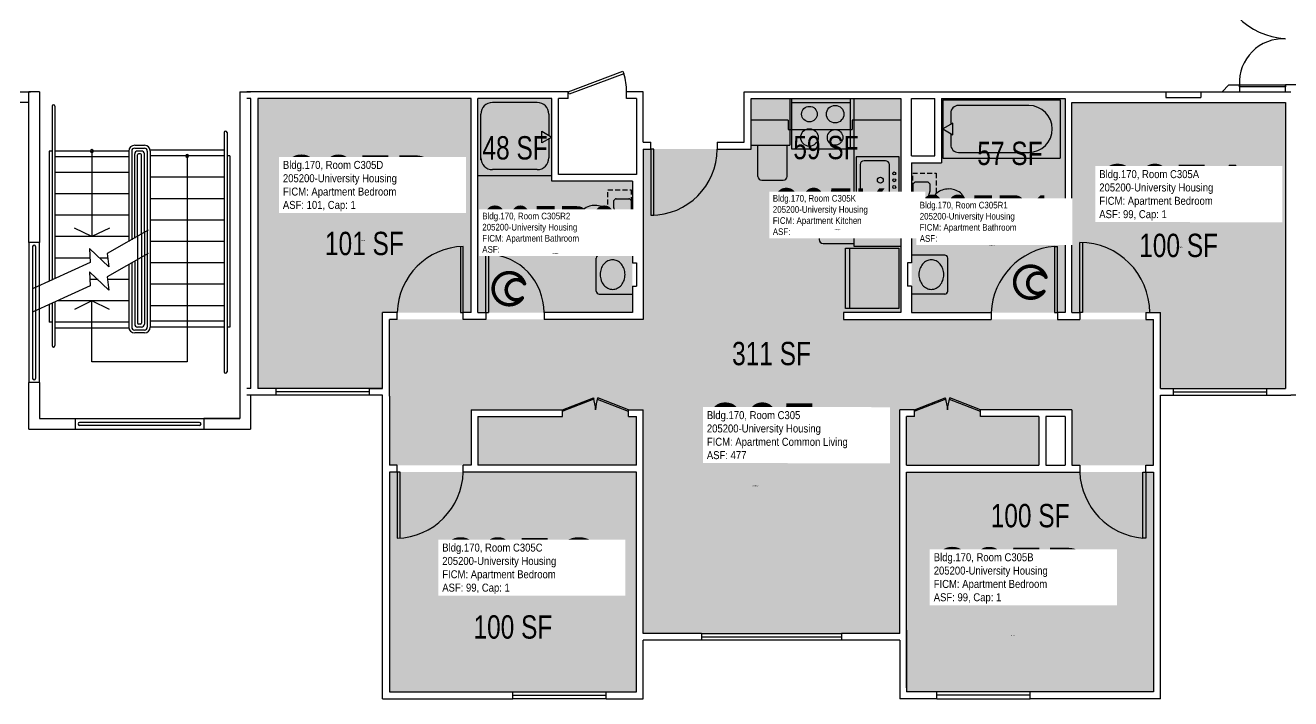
# Model space of a CAD drawing. Header units: inches. Extents: x -54 to 2416, y -88 to 674.
# Drawn here: x 1360 to 2011, y -52 to 294 of the extents above; entities that cross this region are included whole.
import ezdxf
from ezdxf.enums import TextEntityAlignment as Align

# ---------------------------------------------------------------- set-up
doc = ezdxf.new("R2010")
doc.units = ezdxf.units.IN
doc.header["$LTSCALE"] = 10
doc.header["$MEASUREMENT"] = 0
doc.linetypes.add('DASHED2', pattern=[0.375, 0.25, -0.125])
doc.layers.get('0').update_dxf_attribs({"linetype": 'CONTINUOUS'})
for name, color, linetype in [('A-DOOR', 2, 'CONTINUOUS'), ('A-FLOR', 3, 'CONTINUOUS'), ('A-GLAZ', 1, 'CONTINUOUS'), ('A-IDEN-ICON', 4, 'CONTINUOUS'), ('A-IDEN-RNUM', 7, 'CONTINUOUS'), ('A-IDEN-SNUM', 4, 'CONTINUOUS'), ('A-IDEN-VNUM', 4, 'CONTINUOUS'), ('A-WALL', 5, 'CONTINUOUS'), ('AREA-TEXT', 3, 'CONTINUOUS'), ('P-SANR-FIXT', 2, 'CONTINUOUS'), ('Rooms-Category-Color', 7, 'CONTINUOUS'), ('Rooms-College-Color', 7, 'CONTINUOUS'), ('Rooms-Department-Color', 7, 'CONTINUOUS'), ('Rooms-Division-Color', 7, 'CONTINUOUS'), ('Rooms-Information', 7, 'CONTINUOUS')]:
    doc.layers.add(name, color=color, linetype=linetype)
doc.styles.add('CP_AREA', font='arial.ttf', dxfattribs={"height": 15})
doc.styles.add('CP_ROOMSNUMBER', font='arial.ttf', dxfattribs={"height": 1})
doc.styles.add('CP_ROOMVNUMBER', font='arial.ttf', dxfattribs={"width": 0.85, "height": 0.075})

# ---------------------------------------------------------------- blocks, each defined once
blk = doc.blocks.new('CPBATH')
at = {"color": 0, "linetype": 'ByBlock', "const_width": 0.0127}
for points in [[(0.0571, 0.0168, 0.861492), (-0.0551, 0, 1)], [(-0.0551, 0, 0.726902), (0.0487, -0.0337, 1)], [(0.0571, 0.0168, 0.729002), (-0.0084, -0.0042, 1)], [(-0.0084, -0.0042, 0.609468), (0.0487, -0.0337, 1)]]:
    blk.add_lwpolyline(points, format="xyb", dxfattribs=at)
at = {"color": 0, "linetype": 'ByBlock', "const_width": 0.00637}
for points in [[(0.0544, 0.0152, 1), (0.0599, 0.0184, 1)], [(0.0459, -0.0353, 1), (0.0515, -0.0321, 1)]]:
    blk.add_lwpolyline(points, format="xyb", close=True, dxfattribs=at)

msp = doc.modelspace()

# ---------------------------------------------------------------- hatches: boundary and pattern name
at = {"layer": 'Rooms-Category-Color', "true_color": 0x728ef3}
for points in [[(1589.5, 256.5), (1479.75, 256.5), (1479.75, 107.5), (1544, 107.5), (1544, 146.5), (1589.5, 146.5)], [(1631, 256.5), (1631, 214), (1672.5, 214), (1672.5, 146.5), (1593, 146.5), (1593, 256.5)], [(1733.5, 256.5), (1810.5, 256.5), (1810.5, 146.5), (1733.5, 146.5)], [(1831.5, 256.5), (1895, 256.5), (1895, 146.5), (1816, 146.5), (1816, 223.5), (1831.5, 223.5)], [(1944, 107.5), (1944, 146.5), (1898.5, 146.5), (1898.5, 254.5), (2008.25, 254.5), (2008.25, 107.5)], [(1547.5, 68), (1547.5, 143), (1678, 143), (1678, 230.5), (1733.5, 230.5), (1733.5, 146.5), (1781.01, 146.5), (1781.01, 143), (1940.5, 143), (1940.5, 68), (1898.5, 68), (1898.5, 96.5), (1851.5, 96.5), (1851.5, 93), (1881.5, 93), (1881.5, 68), (1813.5, 68), (1813.5, 93), (1817.5, 93), (1817.5, 96.5), (1810, 96.5), (1810, -18.5), (1678, -18.5), (1678, 96.5), (1670.5, 96.5), (1670.5, 93), (1674.5, 93), (1674.5, 68), (1593, 68), (1593, 93), (1636.5, 93), (1636.5, 96.5), (1589.5, 96.5), (1589.5, 68)], [(1674.5, 64.5), (1547.5, 64.5), (1547.5, -48.5), (1674.5, -48.5)], [(1813.5, -48.5), (1813.5, 64.5), (1940.5, 64.5), (1940.5, -48.5)]]:
    msp.add_hatch(color=171, dxfattribs=at).paths.add_polyline_path(points)
at = {"layer": 'Rooms-College-Color', "true_color": 0xadadad}
for points in [[(1589.5, 256.5), (1479.75, 256.5), (1479.75, 107.5), (1544, 107.5), (1544, 146.5), (1589.5, 146.5)], [(1631, 256.5), (1631, 214), (1672.5, 214), (1672.5, 146.5), (1593, 146.5), (1593, 256.5)], [(1733.5, 256.5), (1810.5, 256.5), (1810.5, 146.5), (1733.5, 146.5)], [(1831.5, 256.5), (1895, 256.5), (1895, 146.5), (1816, 146.5), (1816, 223.5), (1831.5, 223.5)], [(1944, 107.5), (1944, 146.5), (1898.5, 146.5), (1898.5, 254.5), (2008.25, 254.5), (2008.25, 107.5)], [(1547.5, 68), (1547.5, 143), (1678, 143), (1678, 230.5), (1733.5, 230.5), (1733.5, 146.5), (1781.01, 146.5), (1781.01, 143), (1940.5, 143), (1940.5, 68), (1898.5, 68), (1898.5, 96.5), (1851.5, 96.5), (1851.5, 93), (1881.5, 93), (1881.5, 68), (1813.5, 68), (1813.5, 93), (1817.5, 93), (1817.5, 96.5), (1810, 96.5), (1810, -18.5), (1678, -18.5), (1678, 96.5), (1670.5, 96.5), (1670.5, 93), (1674.5, 93), (1674.5, 68), (1593, 68), (1593, 93), (1636.5, 93), (1636.5, 96.5), (1589.5, 96.5), (1589.5, 68)], [(1674.5, 64.5), (1547.5, 64.5), (1547.5, -48.5), (1674.5, -48.5)], [(1813.5, -48.5), (1813.5, 64.5), (1940.5, 64.5), (1940.5, -48.5)]]:
    msp.add_hatch(color=253, dxfattribs=at).paths.add_polyline_path(points)
at = {"layer": 'Rooms-Department-Color', "true_color": 0x604aed}
for points in [[(1589.5, 256.5), (1479.75, 256.5), (1479.75, 107.5), (1544, 107.5), (1544, 146.5), (1589.5, 146.5)], [(1631, 256.5), (1631, 214), (1672.5, 214), (1672.5, 146.5), (1593, 146.5), (1593, 256.5)], [(1733.5, 256.5), (1810.5, 256.5), (1810.5, 146.5), (1733.5, 146.5)], [(1831.5, 256.5), (1895, 256.5), (1895, 146.5), (1816, 146.5), (1816, 223.5), (1831.5, 223.5)], [(1944, 107.5), (1944, 146.5), (1898.5, 146.5), (1898.5, 254.5), (2008.25, 254.5), (2008.25, 107.5)], [(1547.5, 68), (1547.5, 143), (1678, 143), (1678, 230.5), (1733.5, 230.5), (1733.5, 146.5), (1781.01, 146.5), (1781.01, 143), (1940.5, 143), (1940.5, 68), (1898.5, 68), (1898.5, 96.5), (1851.5, 96.5), (1851.5, 93), (1881.5, 93), (1881.5, 68), (1813.5, 68), (1813.5, 93), (1817.5, 93), (1817.5, 96.5), (1810, 96.5), (1810, -18.5), (1678, -18.5), (1678, 96.5), (1670.5, 96.5), (1670.5, 93), (1674.5, 93), (1674.5, 68), (1593, 68), (1593, 93), (1636.5, 93), (1636.5, 96.5), (1589.5, 96.5), (1589.5, 68)], [(1674.5, 64.5), (1547.5, 64.5), (1547.5, -48.5), (1674.5, -48.5)], [(1813.5, -48.5), (1813.5, 64.5), (1940.5, 64.5), (1940.5, -48.5)]]:
    msp.add_hatch(color=173, dxfattribs=at).paths.add_polyline_path(points)
at = {"layer": 'Rooms-Division-Color', "true_color": 0x604aed}
for points in [[(1589.5, 256.5), (1479.75, 256.5), (1479.75, 107.5), (1544, 107.5), (1544, 146.5), (1589.5, 146.5)], [(1631, 256.5), (1631, 214), (1672.5, 214), (1672.5, 146.5), (1593, 146.5), (1593, 256.5)], [(1733.5, 256.5), (1810.5, 256.5), (1810.5, 146.5), (1733.5, 146.5)], [(1831.5, 256.5), (1895, 256.5), (1895, 146.5), (1816, 146.5), (1816, 223.5), (1831.5, 223.5)], [(1944, 107.5), (1944, 146.5), (1898.5, 146.5), (1898.5, 254.5), (2008.25, 254.5), (2008.25, 107.5)], [(1547.5, 68), (1547.5, 143), (1678, 143), (1678, 230.5), (1733.5, 230.5), (1733.5, 146.5), (1781.01, 146.5), (1781.01, 143), (1940.5, 143), (1940.5, 68), (1898.5, 68), (1898.5, 96.5), (1851.5, 96.5), (1851.5, 93), (1881.5, 93), (1881.5, 68), (1813.5, 68), (1813.5, 93), (1817.5, 93), (1817.5, 96.5), (1810, 96.5), (1810, -18.5), (1678, -18.5), (1678, 96.5), (1670.5, 96.5), (1670.5, 93), (1674.5, 93), (1674.5, 68), (1593, 68), (1593, 93), (1636.5, 93), (1636.5, 96.5), (1589.5, 96.5), (1589.5, 68)], [(1674.5, 64.5), (1547.5, 64.5), (1547.5, -48.5), (1674.5, -48.5)], [(1813.5, -48.5), (1813.5, 64.5), (1940.5, 64.5), (1940.5, -48.5)]]:
    msp.add_hatch(color=173, dxfattribs=at).paths.add_polyline_path(points)

# ---------------------------------------------------------------- linework, layer by layer
at = {"layer": 'A-DOOR'}
for p, q in [((1639.5, 260), (1667.57, 270.59)), ((1668.07, 269.27), (1640, 258.68)), ((1667.57, 270.59), (1668.07, 269.27)), ((1984.64, 263.5), (2008.25, 263.5)), ((1984.64, 262.51), (1984.64, 263.5)), ((2008.25, 262.51), (1984.64, 262.51)), ((2008.25, 263.5), (2008.25, 262.51)), ((1640, 258.68), (1639.5, 260)), ((1682, 230.5), (1682, 196.5)), ((1683.5, 230.5), (1682, 230.5)), ((1683.5, 196.5), (1683.5, 230.5)), ((1682, 196.5), (1683.5, 196.5)), ((1902.5, 146.5), (1902.5, 182.5)), ((1904, 182.5), (1904, 146.5)), ((1584, 180.5), (1584, 146.5)), ((1585.5, 146.5), (1585.5, 180.5)), ((1597, 176.5), (1598.5, 176.5)), ((1597, 146.5), (1597, 176.5)), ((1598.5, 176.5), (1598.5, 146.5)), ((1889.5, 180.5), (1891, 180.5)), ((1889.5, 180.5), (1889.5, 146.5)), ((1891, 146.5), (1891, 180.5)), ((1584, 146.5), (1585.5, 146.5)), ((1597, 146.5), (1598.5, 146.5)), ((1889.5, 146.5), (1891, 146.5)), ((1904, 146.5), (1902.5, 146.5)), ((1636.5, 96.5), (1652.37, 102.59)), ((1652.63, 101.92), (1636.75, 95.84)), ((1652.37, 102.59), (1652.63, 101.92)), ((1654.63, 102.59), (1654.37, 101.92)), ((1654.37, 101.92), (1670.25, 95.84)), ((1670.5, 96.5), (1654.63, 102.59)), ((1817.5, 96.5), (1833.37, 102.59)), ((1833.63, 101.92), (1817.75, 95.84)), ((1833.37, 102.59), (1833.63, 101.92)), ((1835.63, 102.59), (1835.37, 101.92)), ((1835.37, 101.92), (1851.25, 95.84)), ((1851.5, 96.5), (1835.63, 102.59)), ((1636.75, 95.84), (1636.5, 96.5)), ((1670.25, 95.84), (1670.5, 96.5)), ((1817.75, 95.84), (1817.5, 96.5)), ((1851.25, 95.84), (1851.5, 96.5)), ((1553, 64.5), (1551.5, 64.5)), ((1551.5, 64.5), (1551.5, 30.5)), ((1553, 30.5), (1553, 64.5)), ((1935, 30.5), (1935, 64.5)), ((1935, 64.5), (1936.5, 64.5)), ((1936.5, 64.5), (1936.5, 30.5)), ((1936.5, 30.5), (1935, 30.5))]:
    msp.add_line(p, q, dxfattribs=at)
for centre, radius, start, end in [((2011.1, 326.13), 39.02, 185.34045, 265.8049), ((2007.26, 264.59), 22.65, 87.58231, 182.7558), ((1642.31, 260.37), 27.2, 359.22408, 19.05218), ((1682, 230.5), 34, 270, 360), ((1902.5, 146.5), 36, 360, 90), ((1586.46, 145.54), 34.97, 91.57576, 178.42424), ((1597.23, 146.75), 29.77, 359.51034, 87.55206), ((1892.6, 145), 35.64, 94.99827, 177.58607), ((1636.5, 96.5), 17, 360, 20.97746), ((1670.5, 96.5), 17, 159.02254, 180), ((1817.5, 96.5), 17, 360, 20.97746), ((1851.5, 96.5), 17, 159.02254, 180), ((1550.54, 65.46), 34.97, 271.57576, 358.42424), ((1938.14, 66.03), 35.67, 182.4645, 264.95117)]:
    msp.add_arc(centre, radius, start, end, dxfattribs=at)
at = {"layer": 'A-FLOR'}
for p, q in [((1374, 252.5), (1374, 163.21)), ((1375.5, 252.5), (1375.5, 163.89)), ((1462.5, 239), (1462.5, 116)), ((1464, 239), (1464, 116)), ((1374, 229.5), (1372.5, 229.5)), ((1372.5, 229.5), (1372.5, 162.53)), ((1413.5, 229.5), (1375.5, 229.5)), ((1394.5, 229.5), (1394.5, 185.5)), ((1413.5, 229.5), (1413.5, 183.03)), ((1415, 229.5), (1415, 183.89)), ((1416.5, 232.5), (1421.5, 232.5)), ((1416.5, 231), (1421.5, 231)), ((1416.5, 184.88), (1416.5, 228)), ((1420, 229.5), (1418, 229.5)), ((1419.5, 228), (1418.5, 228)), ((1421.5, 187.71), (1421.5, 228)), ((1423, 229.5), (1423, 139)), ((1462.5, 230), (1424.46, 230)), ((1424.5, 229.5), (1424.5, 139)), ((1413.5, 226.5), (1375.5, 226.5)), ((1418, 185.73), (1418, 227.5)), ((1420, 186.86), (1420, 227.5)), ((1462.5, 227), (1424.5, 227)), ((1443.5, 227), (1443.5, 121.21)), ((1465.5, 227), (1464, 227)), ((1465.5, 227), (1465.5, 139)), ((1413.5, 218.5), (1375.5, 218.5)), ((1462.5, 216), (1424.5, 216)), ((1413.5, 207.5), (1375.5, 207.5)), ((1462.5, 205), (1424.5, 205)), ((1413.5, 196.5), (1375.5, 196.5)), ((1394.5, 185.5), (1385.5, 189.89)), ((1403.5, 189.89), (1394.5, 185.5)), ((1423.51, 188.85), (1402.4, 176.89)), ((1462.5, 194), (1424.5, 194)), ((1413.5, 185.5), (1375.5, 185.5)), ((1416.5, 184.88), (1416.5, 184.74)), ((1418, 185.73), (1418, 141)), ((1420, 186.86), (1420, 141)), ((1421.5, 187.71), (1421.5, 140.5)), ((1462.5, 183), (1424.5, 183)), ((1364, 180.39), (1364, 112.61)), ((1365.5, 180.39), (1365.5, 112.61)), ((1393.28, 179.42), (1393.58, 172.19)), ((1403.23, 170.03), (1393.28, 179.42)), ((1402.4, 176.89), (1403.23, 170.03)), ((1423.51, 176.85), (1402.4, 164.89)), ((1393.58, 172.19), (1364.26, 158.91)), ((1393.73, 174.5), (1375.5, 174.5)), ((1402.94, 174.5), (1398.74, 174.5)), ((1413.5, 171.03), (1413.5, 139)), ((1415, 171.89), (1415, 139)), ((1416.5, 172.74), (1416.5, 140.5)), ((1462.5, 172), (1424.5, 172)), ((1393.28, 167.42), (1393.58, 160.19)), ((1403.23, 158.03), (1393.28, 167.42)), ((1397.68, 163.5), (1393.69, 163.5)), ((1402.4, 164.89), (1403.23, 158.03)), ((1413.5, 163.5), (1402.82, 163.5)), ((1393.58, 160.19), (1364.26, 146.91)), ((1462.5, 161), (1424.5, 161)), ((1372.5, 150.53), (1372.5, 141.5)), ((1374, 151.21), (1374, 129.5)), ((1375.5, 151.89), (1375.5, 129.5)), ((1413.5, 152.5), (1376.85, 152.5)), ((1394.5, 152.5), (1385.5, 148.11)), ((1403.5, 148.11), (1394.5, 152.5)), ((1394.5, 121.21), (1394.5, 152.5)), ((1462.5, 150), (1424.5, 150)), ((1374, 141.5), (1372.5, 141.5)), ((1413.5, 141.5), (1375.5, 141.5)), ((1413.5, 138.5), (1375.5, 138.5)), ((1421.5, 137.5), (1416.5, 137.5)), ((1420, 139), (1418, 139)), ((1419.5, 140.5), (1418.5, 140.5)), ((1462.5, 142), (1424.5, 142)), ((1462.5, 139), (1424.5, 139)), ((1465.5, 139), (1464, 139)), ((1421.5, 136), (1416.5, 136)), ((1443.5, 121.21), (1394.5, 121.21)), ((1449.89, 90), (1388.11, 90)), ((1449.89, 88.5), (1388.11, 88.5))]:
    msp.add_line(p, q, dxfattribs=at)
for centre, radius, start, end in [((1374.75, 252.5), 0.75, 360, 180), ((1463.25, 239), 0.75, 360, 180), ((1394.5, 229.5), 0.75, 90, 270), ((1394.5, 229.5), 0.75, 270, 90), ((1416.5, 229.5), 3, 90, 180), ((1416.5, 229.5), 1.5, 90, 180), ((1418, 228), 1.5, 90, 180), ((1418.5, 227.5), 0.5, 90, 180), ((1419.5, 227.5), 0.5, 360, 90), ((1420, 228), 1.5, 360, 90), ((1421.5, 229.5), 3, 360, 90), ((1421.5, 229.5), 1.5, 360, 90), ((1443.5, 227), 0.75, 90, 270), ((1443.5, 227), 0.75, 270, 90), ((1364.75, 180.39), 0.75, 360, 180), ((1416.5, 139), 3, 180, 270), ((1416.5, 139), 1.5, 180, 270), ((1418, 140.5), 1.5, 180, 270), ((1418.5, 141), 0.5, 180, 270), ((1419.5, 141), 0.5, 270, 360), ((1420, 140.5), 1.5, 270, 360), ((1421.5, 139), 3, 270, 360), ((1421.5, 139), 1.5, 270, 360), ((1374.75, 129.5), 0.75, 180, 360), ((1364.75, 112.61), 0.75, 180, 360), ((1463.25, 116), 0.75, 180, 360), ((1388.11, 89.25), 0.75, 90, 270), ((1449.89, 89.25), 0.75, 270, 90)]:
    msp.add_arc(centre, radius, start, end, dxfattribs=at)
at = {"layer": 'A-GLAZ'}
for p, q in [((1537.25, 107.5), (1489.25, 107.5)), ((1537.25, 105.75), (1489.25, 105.75)), ((1950.75, 107.5), (1998.75, 107.5)), ((1950.75, 105.75), (1998.75, 105.75)), ((1537.25, 104), (1489.25, 104)), ((1950.75, 104), (1998.75, 104)), ((1708, -18.5), (1780, -18.5)), ((1708, -20.25), (1780, -20.25)), ((1780, -22), (1708, -22)), ((1611, -48.5), (1659, -48.5)), ((1611, -50.25), (1659, -50.25)), ((1659, -52), (1611, -52)), ((1877, -48.5), (1829, -48.5)), ((1877, -50.25), (1829, -50.25)), ((1829, -52), (1877, -52))]:
    msp.add_line(p, q, dxfattribs=at)
at = {"layer": 'A-WALL'}
for p, q in [((1979.14, 263.5), (1975.76, 260)), ((1979.14, 263.5), (1984.64, 263.5)), ((1984.64, 263.5), (1984.64, 260)), ((2013.75, 263.5), (2008.25, 263.5)), ((2008.25, 260), (2008.25, 263.5)), ((1345.75, 260), (1363, 260)), ((1362, 254.5), (1345.75, 254.5)), ((1367.5, 260), (1362, 260)), ((1362, 182.5), (1362, 260)), ((1367.5, 260), (1367.5, 182.5)), ((1470.5, 260), (1476, 260)), ((1470.5, 260), (1470.5, 92)), ((1476.25, 260), (1474.25, 260)), ((1476.25, 256.5), (1474.25, 256.5)), ((1476, 256.5), (1476, 107.5)), ((1477, 260), (1476.25, 260)), ((1476.25, 107.5), (1476.25, 256.5)), ((1639.5, 260), (1477, 260)), ((1479.75, 256.5), (1479.75, 107.5)), ((1589.5, 256.5), (1479.75, 256.5)), ((1589.5, 146.5), (1589.5, 256.5)), ((1631, 256.5), (1593, 256.5)), ((1593, 146.5), (1593, 256.5)), ((1631, 214), (1631, 256.5)), ((1639.5, 256.5), (1634.5, 256.5)), ((1634.5, 217.5), (1634.5, 256.5)), ((1639.5, 256.5), (1639.5, 260)), ((1669.5, 256.5), (1669.5, 260)), ((1678, 260), (1669.5, 260)), ((1674.5, 256.5), (1669.5, 256.5)), ((1674.5, 256.5), (1674.5, 217.5)), ((1678, 234), (1678, 260)), ((1730, 234), (1730, 260)), ((1730, 260), (1946.75, 260)), ((1733.5, 256.5), (1810.5, 256.5)), ((1733.5, 230.5), (1733.5, 256.5)), ((1810.5, 256.5), (1810.5, 146.5)), ((1816, 256.5), (1828, 256.5)), ((1816, 227), (1816, 256.5)), ((1828, 227), (1828, 256.5)), ((1831.5, 256.5), (1895, 256.5)), ((1831.5, 256.5), (1831.5, 223.5)), ((1895, 256.5), (1895, 146.5)), ((1898.5, 254.5), (2008.25, 254.5)), ((1898.5, 146.5), (1898.5, 254.5)), ((1946.75, 260), (1964.75, 260)), ((1946.75, 260), (1946.75, 257)), ((1946.75, 257), (1964.75, 257)), ((1964.75, 260), (2011, 260)), ((1964.75, 260), (1964.75, 257)), ((2008.25, 254.5), (2008.25, 107.5)), ((1678, 234), (1682, 234)), ((1678, 230.5), (1678, 143)), ((1678, 230.5), (1682, 230.5)), ((1682, 230.5), (1682, 234)), ((1716, 234), (1730, 234)), ((1716, 234), (1716, 230.5)), ((1716, 230.5), (1733.5, 230.5)), ((1816, 227), (1828, 227)), ((1816, 223.5), (1831.5, 223.5)), ((1816, 223.5), (1816, 172)), ((1674.5, 217.5), (1634.5, 217.5)), ((1672.5, 214), (1631, 214)), ((1672.5, 214), (1672.5, 172)), ((1362, 182.5), (1362, 110.5)), ((1367.5, 182.5), (1362, 182.5)), ((1367.5, 110.5), (1367.5, 182.5)), ((1672.5, 172), (1674.5, 172)), ((1674.5, 172), (1674.5, 160)), ((1816, 172), (1813.99, 172)), ((1813.99, 172), (1813.99, 160)), ((1672.5, 160), (1672.5, 146.5)), ((1672.5, 160), (1674.5, 160)), ((1816, 160), (1813.99, 160)), ((1816, 160), (1816, 146.5)), ((1551.5, 146.5), (1544, 146.5)), ((1544, 107.5), (1544, 146.5)), ((1551.5, 143), (1551.5, 146.5)), ((1585.5, 143), (1585.5, 146.5)), ((1589.5, 146.5), (1585.5, 146.5)), ((1593, 146.5), (1597, 146.5)), ((1597, 146.5), (1597, 143)), ((1597, 146.5), (1597, 143)), ((1627, 146.5), (1627, 143)), ((1672.5, 146.5), (1627, 146.5)), ((1781.01, 146.5), (1781.01, 143)), ((1810.5, 146.5), (1781.01, 146.5)), ((1816, 146.5), (1857, 146.5)), ((1833.62, 146.5), (1853, 146.5)), ((1857, 146.5), (1857, 143)), ((1891, 146.5), (1891, 143)), ((1895, 146.5), (1891, 146.5)), ((1898.5, 146.5), (1902.5, 146.5)), ((1902.5, 146.5), (1902.5, 143)), ((1902.5, 146.5), (1902.5, 143)), ((1936.5, 146.5), (1936.5, 143)), ((1936.5, 146.5), (1944, 146.5)), ((1944, 107.5), (1944, 146.5)), ((1551.5, 143), (1547.5, 143)), ((1547.5, 103.5), (1547.5, 143)), ((1597, 143), (1585.5, 143)), ((1678, 143), (1627, 143)), ((1781.01, 143), (1810.5, 143)), ((1810.5, 143), (1857, 143)), ((1891, 143), (1902.5, 143)), ((1936.5, 143), (1940.5, 143)), ((1940.5, 104), (1940.5, 143)), ((1367.5, 110.5), (1362, 110.5)), ((1362, 86.5), (1362, 110.5)), ((1367.5, 110.5), (1367.5, 92)), ((1476.25, 107.5), (1474.25, 107.5)), ((1489.25, 107.5), (1479.75, 107.5)), ((1489.25, 104), (1489.25, 107.5)), ((1537.25, 107.5), (1544, 107.5)), ((1544, 107.5), (1537.25, 107.5)), ((1537.25, 104), (1537.25, 107.5)), ((1944, 107.5), (1950.75, 107.5)), ((1950.75, 104), (1950.75, 107.5)), ((1998.75, 107.5), (2008.25, 107.5)), ((1998.75, 104), (1998.75, 107.5)), ((1476.25, 104), (1474.25, 104)), ((1476, 104), (1476, 86.5)), ((1477, 104), (1476.25, 104)), ((1489.25, 104), (1477, 104)), ((1544, 104), (1537.25, 104)), ((1544, -52), (1544, 104)), ((1547.5, 103.5), (1547.5, 68)), ((1940.5, 68), (1940.5, 104)), ((1944, -52), (1944, 104)), ((1944, 104), (1950.75, 104)), ((1998.75, 104), (2011, 104)), ((2078, 104), (2011, 104)), ((1367.5, 92), (1386, 92)), ((1386, 86.5), (1386, 92)), ((1386, 92), (1452, 92)), ((1452, 92), (1452, 86.5)), ((1470.5, 92), (1452, 92)), ((1452, 92), (1470.5, 92)), ((1589.5, 96.5), (1636.5, 96.5)), ((1589.5, 96.5), (1589.5, 68)), ((1593, 93), (1636.5, 93)), ((1593, 93), (1593, 68)), ((1636.5, 93), (1636.5, 96.5)), ((1670.5, 93), (1670.5, 96.5)), ((1670.5, 96.5), (1678, 96.5)), ((1670.5, 93), (1674.5, 93)), ((1674.5, 68), (1674.5, 93)), ((1678, -18.5), (1678, 96.5)), ((1817.5, 96.5), (1810, 96.5)), ((1810, -18.5), (1810, 96.5)), ((1817.5, 93), (1813.5, 93)), ((1813.5, 68), (1813.5, 93)), ((1817.5, 93), (1817.5, 96.5)), ((1851.5, 93), (1851.5, 96.5)), ((1898.5, 96.5), (1851.5, 96.5)), ((1881.5, 93), (1851.5, 93)), ((1881.5, 93), (1881.5, 68)), ((1885, 93), (1885, 68)), ((1895, 93), (1885, 93)), ((1895, 93), (1895, 68)), ((1898.5, 96.5), (1898.5, 68)), ((1362, 86.5), (1386, 86.5)), ((1386, 86.5), (1452, 86.5)), ((1452, 86.5), (1476, 86.5)), ((1551.5, 68), (1547.5, 68)), ((1551.5, 64.5), (1551.5, 68)), ((1585.5, 64.5), (1585.5, 68)), ((1589.5, 68), (1585.5, 68)), ((1674.5, 68), (1593, 68)), ((1813.5, 68), (1881.5, 68)), ((1885, 68), (1895, 68)), ((1898.5, 68), (1902.5, 68)), ((1902.5, 68), (1902.5, 64.5)), ((1936.5, 68), (1940.5, 68)), ((1936.5, 64.5), (1936.5, 68)), ((1547.5, 64.5), (1547.5, -48.5)), ((1551.5, 64.5), (1547.5, 64.5)), ((1674.5, 64.5), (1585.5, 64.5)), ((1674.5, -16.75), (1674.5, 64.5)), ((1813.5, 64.5), (1902.5, 64.5)), ((1813.5, -16.75), (1813.5, 64.5)), ((1936.5, 64.5), (1940.5, 64.5)), ((1940.5, 64.5), (1940.5, -48.5)), ((1674.5, -48.5), (1674.5, -16.75)), ((1708, -18.5), (1678, -18.5)), ((1708, -18.5), (1708, -22)), ((1810, -18.5), (1780, -18.5)), ((1780, -18.5), (1780, -22)), ((1813.5, -16.75), (1813.5, -48.5)), ((1813.5, -46.5), (1813.5, -16.75)), ((1708, -22), (1678, -22)), ((1678, -52), (1678, -22)), ((1810, -22), (1780, -22)), ((1810, -22), (1810, -52)), ((1544, -52), (1611, -52)), ((1547.5, -48.5), (1611, -48.5)), ((1611, -52), (1611, -48.5)), ((1659, -48.5), (1674.5, -48.5)), ((1659, -52), (1659, -48.5)), ((1659, -52), (1678, -52)), ((1829, -52), (1810, -52)), ((1829, -48.5), (1813.5, -48.5)), ((1829, -52), (1829, -48.5)), ((1940.5, -48.5), (1877, -48.5)), ((1877, -52), (1877, -48.5)), ((1944, -52), (1877, -52))]:
    msp.add_line(p, q, dxfattribs=at)
at = {"layer": 'P-SANR-FIXT'}
for p, q in [((1623.5, 254.47), (1600.5, 254.47)), ((1754.5, 230.5), (1754.5, 256.5)), ((1754.5, 254.42), (1784.5, 254.42)), ((1784.5, 256.5), (1784.5, 230.5)), ((1786.5, 180.5), (1786.5, 256.5)), ((1832.12, 255.87), (1892.37, 255.87)), ((1832.12, 255.87), (1832.12, 225.87)), ((1892.37, 255.87), (1892.37, 225.87)), ((1594.5, 224.97), (1594.5, 248.47)), ((1629.5, 248.47), (1629.5, 237.58)), ((1836.14, 248.91), (1836.14, 243.19)), ((1876.31, 252.92), (1840.16, 252.92)), ((1752.5, 245.43), (1733.5, 245.43)), ((1752.5, 245.43), (1752.5, 240.5)), ((1785.43, 245.43), (1785.43, 240.5)), ((1810.5, 245.43), (1785.43, 245.43)), ((1837.32, 243.87), (1832.12, 240.87)), ((1832.12, 240.87), (1837.32, 237.87)), ((1837.32, 237.87), (1837.32, 243.87)), ((1625.8, 239.72), (1631, 236.72)), ((1625.8, 233.72), (1625.8, 239.72)), ((1631, 236.72), (1625.8, 233.72)), ((1629.5, 235.85), (1629.5, 225.97)), ((1752.5, 240.5), (1785.43, 240.5)), ((1836.14, 238.56), (1836.14, 232.84)), ((1733.5, 232.5), (1753.5, 232.5)), ((1737, 216.5), (1737, 232.5)), ((1752, 216.5), (1752, 232.5)), ((1784.5, 230.5), (1754.5, 230.5)), ((1840.16, 228.82), (1876.31, 228.82)), ((1809.6, 226.54), (1787.6, 226.54)), ((1787.6, 226.54), (1787.6, 202.54)), ((1789.6, 222.54), (1789.6, 206.54)), ((1802.6, 224.54), (1791.6, 224.54)), ((1804.6, 206.54), (1804.6, 222.54)), ((1809.6, 202.54), (1809.6, 226.54)), ((1832.12, 225.87), (1892.37, 225.87)), ((1593, 217), (1631, 217)), ((1623.5, 219.97), (1600.5, 219.97)), ((1739, 214.5), (1750, 214.5)), ((1817.5, 213.38), (1816.62, 212.5)), ((1816.62, 212.5), (1816.62, 193.67)), ((1824.45, 213.5), (1817.8, 213.5)), ((1824.64, 205.56), (1825.62, 209)), ((1825.62, 212.5), (1824.75, 213.38)), ((1825.62, 209), (1825.62, 212.5)), ((1662.87, 204), (1663.75, 204.88)), ((1662.87, 200.56), (1662.87, 204)), ((1664.05, 205), (1670.7, 205)), ((1671, 204.88), (1671.87, 204)), ((1671.87, 204), (1671.87, 185.17)), ((1809.6, 202.54), (1787.6, 202.54)), ((1802.6, 204.54), (1791.6, 204.54)), ((1824.62, 200.56), (1824.62, 205.44)), ((1663.86, 197.06), (1662.89, 200.44)), ((1663.87, 192.06), (1663.87, 196.94)), ((1770.5, 197), (1786.5, 197)), ((1825.62, 197), (1824.64, 200.44)), ((1825.62, 193.67), (1825.62, 197)), ((1662.89, 188.56), (1663.86, 191.94)), ((1768.5, 195), (1768.5, 184)), ((1816.75, 193.38), (1817.62, 192.5)), ((1817.62, 192.5), (1824.62, 192.5)), ((1824.62, 192.5), (1825.5, 193.38)), ((1662.87, 185.17), (1662.87, 188.44)), ((1663.87, 184), (1663, 184.88)), ((1670.7, 184), (1663.87, 184)), ((1671.75, 184.88), (1671, 184.12)), ((1655.37, 176), (1672.5, 176)), ((1770.5, 182), (1786.5, 182)), ((1782, 179.5), (1809.5, 179.5)), ((1782, 148.5), (1782, 179.5)), ((1784.25, 148.5), (1784.25, 179.5)), ((1810.5, 180.5), (1786.5, 180.5)), ((1809.5, 179.5), (1809.5, 148.5)), ((1833.11, 176), (1815.99, 176)), ((1653.87, 157.5), (1653.87, 174.5)), ((1834.61, 157.5), (1834.61, 174.5)), ((1655.37, 156), (1672.5, 156)), ((1833.11, 156), (1815.99, 156)), ((1809.5, 148.5), (1782, 148.5))]:
    msp.add_line(p, q, dxfattribs=at)
at = {"layer": 'P-SANR-FIXT', "linetype": 'Continuous'}
msp.add_line((1753.5, 256.5), (1753.5, 232.5), dxfattribs=at)
at = {"layer": 'P-SANR-FIXT', "linetype": 'DASHED2'}
for p, q in [((1816.62, 188.09), (1816.62, 218.09)), ((1816.62, 218.09), (1828.62, 218.09)), ((1828.62, 218.09), (1828.62, 188.09)), ((1659.87, 179.59), (1659.87, 209.59)), ((1659.87, 209.59), (1671.87, 209.59)), ((1671.87, 209.59), (1671.87, 179.59)), ((1828.62, 188.09), (1816.62, 188.09)), ((1671.87, 179.59), (1659.87, 179.59))]:
    msp.add_line(p, q, dxfattribs=at)
at = {"layer": 'P-SANR-FIXT'}
for centre, radius in [((1763.5, 248.49), 4), ((1776.72, 248.49), 4.5), ((1763.5, 236.5), 4.5), ((1776.72, 236.5), 4), ((1799.97, 214.5), 1.5), ((1807.1, 218), 0.791), ((1807.1, 214.5), 0.791), ((1807.1, 211), 0.791)]:
    msp.add_circle(centre, radius, dxfattribs=at)
for centre, radius, start, end in [((1600.5, 248.47), 6, 90, 180), ((1623.5, 248.47), 6, 360, 90), ((1840.16, 248.91), 4.02, 90, 180), ((1876.31, 240.87), 12.05, 270, 90), ((1840.16, 232.84), 4.02, 180, 270), ((1600.5, 225.97), 6, 180, 270), ((1623.5, 225.97), 6, 270, 360), ((1791.6, 222.54), 2, 90, 180), ((1802.6, 222.54), 2, 360, 90), ((1739, 216.5), 2, 180, 270), ((1750, 216.5), 2, 270, 360), ((1817.8, 213.08), 0.418, 90, 135), ((1824.45, 213.08), 0.418, 45, 90), ((1834.58, 201.32), 8.59, 108.83538, 129.47246), ((1835.12, 199.71), 10.29, 90, 108.83538), ((1835.64, 202.14), 7.87, 71.16462, 93.77544), ((1835.14, 200.67), 9.43, 50.52754, 71.16462), ((1664.05, 204.58), 0.418, 90, 135), ((1670.7, 204.58), 0.418, 45, 90), ((1791.6, 206.54), 2, 180, 270), ((1802.6, 206.54), 2, 270, 360), ((1825.04, 205.44), 0.418, 164.0546, 180), ((1832.43, 203), 5.8, 153.29881, 180), ((1832.43, 203), 5.8, 180, 206.70119), ((1833.73, 202.34), 7.26, 129.47246, 153.29881), ((1836.52, 202.34), 7.26, 26.70119, 50.52754), ((1837.82, 203), 5.8, 360, 26.70119), ((1837.82, 203), 5.8, 333.29881, 360), ((1650.68, 194.5), 5.8, 153.29881, 180), ((1651.98, 193.84), 7.26, 129.47246, 153.29881), ((1653.36, 192.17), 9.43, 108.83538, 129.47246), ((1652.86, 193.64), 7.87, 86.22456, 108.83538), ((1653.37, 191.21), 10.29, 71.16462, 90), ((1653.92, 192.82), 8.59, 50.52754, 71.16462), ((1654.77, 193.84), 7.26, 26.70119, 50.52754), ((1656.07, 194.5), 5.8, 360, 26.70119), ((1663.29, 200.56), 0.418, 180, 195.9454), ((1663.46, 196.94), 0.418, 360, 15.9454), ((1770.5, 195), 2, 90, 180), ((1825.04, 200.56), 0.418, 180, 195.9454), ((1833.73, 203.66), 7.26, 206.70119, 230.52754), ((1834.58, 204.68), 8.59, 230.52754, 251.16462), ((1835.12, 206.29), 10.29, 251.16462, 270), ((1835.12, 206.29), 10.29, 270, 288.83538), ((1835.67, 204.68), 8.59, 288.83538, 309.47246), ((1836.52, 203.66), 7.26, 309.47246, 333.29881), ((1650.68, 194.5), 5.8, 180, 206.70119), ((1651.98, 195.16), 7.26, 206.70119, 230.52754), ((1652.83, 196.18), 8.59, 230.52754, 251.16462), ((1653.92, 196.18), 8.59, 288.83538, 309.47246), ((1654.77, 195.16), 7.26, 309.47246, 333.29881), ((1656.07, 194.5), 5.8, 333.29881, 360), ((1663.46, 192.06), 0.418, 344.0546, 360), ((1817.04, 193.67), 0.418, 180, 225), ((1825.21, 193.67), 0.418, 315, 360), ((1653.37, 197.79), 10.29, 251.16462, 270), ((1653.37, 197.79), 10.29, 270, 288.83538), ((1663.29, 185.17), 0.418, 180, 225), ((1670.7, 184.42), 0.418, 270, 315), ((1671.46, 185.17), 0.418, 315, 360), ((1770.5, 184), 2, 180, 270), ((1655.37, 174.5), 1.5, 90, 180), ((1833.11, 174.5), 1.5, 360, 90), ((1663.6, 166.44), 7.65, 139.89909, 160.77064), ((1662.79, 167.13), 6.59, 116.19159, 139.89909), ((1662.27, 168.18), 5.42, 90, 116.19159), ((1662.27, 168.18), 5.42, 63.80841, 90), ((1661.76, 167.13), 6.59, 40.10091, 63.80841), ((1660.95, 166.44), 7.65, 19.22936, 40.10091), ((1827.54, 166.44), 7.65, 139.89909, 160.77064), ((1826.73, 167.13), 6.59, 116.19159, 139.89909), ((1826.21, 168.18), 5.42, 90, 116.19159), ((1826.21, 168.18), 5.42, 63.80841, 90), ((1825.69, 167.13), 6.59, 40.10091, 63.80841), ((1824.88, 166.44), 7.65, 19.22936, 40.10091), ((1664.88, 166), 9, 160.77064, 180), ((1664.88, 166), 9, 180, 199.22936), ((1663.6, 165.56), 7.65, 199.22936, 220.10091), ((1660.95, 165.56), 7.65, 319.89909, 340.77064), ((1659.67, 166), 9, 360, 19.22936), ((1659.67, 166), 9, 340.77064, 360), ((1828.81, 166), 9, 160.77064, 180), ((1828.81, 166), 9, 180, 199.22936), ((1827.54, 165.56), 7.65, 199.22936, 220.10091), ((1824.88, 165.56), 7.65, 319.89909, 340.77064), ((1823.61, 166), 9, 360, 19.22936), ((1823.61, 166), 9, 340.77064, 360), ((1655.37, 157.5), 1.5, 180, 270), ((1662.79, 164.87), 6.59, 220.10091, 243.80841), ((1662.27, 163.82), 5.42, 243.80841, 270), ((1662.27, 163.82), 5.42, 270, 296.19159), ((1661.76, 164.87), 6.59, 296.19159, 319.89909), ((1826.73, 164.87), 6.59, 220.10091, 243.80841), ((1826.21, 163.82), 5.42, 243.80841, 270), ((1826.21, 163.82), 5.42, 270, 296.19159), ((1825.69, 164.87), 6.59, 296.19159, 319.89909), ((1833.11, 157.5), 1.5, 270, 360)]:
    msp.add_arc(centre, radius, start, end, dxfattribs=at)

# ---------------------------------------------------------------- block references
at = {"layer": 'A-IDEN-ICON', "xscale": 144.0000000054812, "yscale": 144.0000000054812, "zscale": 144.0000000054812, "rotation": 0.9568004009583855}
for p in [(1876.96, 162.1), (1608.78, 158.74)]:
    msp.add_blockref('CPBATH', p, dxfattribs=at)

# ---------------------------------------------------------------- texts
at = {"layer": 'A-IDEN-RNUM', "style": 'CP_ROOMSNUMBER'}
for s, p in [('0305-K0', (1776.52, 188.84)), ('0305-R2', (1631.36, 176.66)), ('0305-R1', (1856.24, 180.68))]:
    msp.add_text(s, height=0.36, dxfattribs=at).set_placement(p)
for s, rotation, p in [('0305-D0', 359.98, (1531.94, 183.22)), ('0305-A0', 359.97609, (1952.51, 179.91)), ('0305-00', 359.98, (1734.28, 57.23)), ('0305-C0', 359.97609, (1616.11, -14.28)), ('0305-B0', 359.98, (1866.81, -19.63))]:
    msp.add_text(s, height=0.36, rotation=rotation, dxfattribs=at).set_placement(p)
at = {"layer": 'A-IDEN-SNUM', "style": 'CP_ROOMSNUMBER'}
for s, p in [('1700C305K0', (1776.52, 188.84)), ('1700C305R2', (1631.36, 176.66)), ('1700C305R1', (1856.24, 180.68))]:
    msp.add_text(s, height=0.36, dxfattribs=at).set_placement(p)
for s, rotation, p in [('1700C305D0', 359.98, (1531.94, 183.22)), ('1700C305A0', 359.97609, (1952.51, 179.91)), ('1700C30500', 359.98, (1734.28, 57.23)), ('1700C305C0', 359.97609, (1616.11, -14.28)), ('1700C305B0', 359.98, (1866.81, -19.63))]:
    msp.add_text(s, height=0.36, rotation=rotation, dxfattribs=at).set_placement(p)
at = {"layer": 'A-IDEN-VNUM', "style": 'CP_ROOMVNUMBER', "width": 0.85}
for s, rotation, p in [('305D', 359.97609, (1492.72, 198.52)), ('305A', 359.98014, (1912.55, 193.78)), ('305', 359.97609, (1710.74, 71.08)), ('305C', 359.97609, (1574.66, 1.8)), ('305B', 359.97609, (1827.42, -3.16))]:
    msp.add_text(s, height=28.8, rotation=rotation, dxfattribs=at).set_placement(p)
at = {"layer": 'A-IDEN-VNUM', "style": 'CP_ROOMVNUMBER'}
for s, width, p in [('305K', 0.75, (1744.66, 186.3, 0)), ('305R1', 0.7, (1820.23, 182.8)), ('305R2', 0.7, (1595.26, 177.18))]:
    msp.add_text(s, height=24, dxfattribs=dict(at, width=width)).set_placement(p)
at = {"layer": 'AREA-TEXT', "style": 'CP_AREA', "width": 0.75}
for s, p in [('48 SF', (1612.13, 231.16)), ('59 SF', (1772, 231.32)), ('57 SF', (1866.6, 228.31)), ('101 SF', (1534.62, 182)), ('100 SF', (1953.37, 181)), ('311 SF', (1744, 125.42)), ('100 SF', (1877, 42.09)), ('100 SF', (1611, -15.15))]:
    msp.add_text(s, height=12, dxfattribs=at).set_placement(p, align=Align.MIDDLE_CENTER)

# ---------------------------------------------------------------- next in the draw order: texts
at = {"layer": 'Rooms-Information', "char_height": 4.1143, "width": 92.16, "attachment_point": 7, "style": 'CP_ROOMVNUMBER', "bg_fill": 3, "box_fill_scale": 1.5, "bg_fill_color": 256, "bg_fill_true_color": 13158600, "bg_fill_transparency": 0}
for s, insert, rotation in [('Bldg.170, Room C305D^M^J205200-University Housing^M^JFICM: Apartment Bedroom^M^JASF: 101, Cap: 1', (1492.72, 198.52), 359.97609), ('Bldg.170, Room C305A^M^J205200-University Housing^M^JFICM: Apartment Bedroom^M^JASF: 99, Cap: 1', (1912.55, 193.78), 359.98014), ('Bldg.170, Room C305^M^J205200-University Housing^M^JFICM: Apartment Common Living^M^JASF: 477', (1710.74, 71.08), 359.97609), ('Bldg.170, Room C305C^M^J205200-University Housing^M^JFICM: Apartment Bedroom^M^JASF: 99, Cap: 1', (1574.66, 1.8), 359.97609), ('Bldg.170, Room C305B^M^J205200-University Housing^M^JFICM: Apartment Bedroom^M^JASF: 99, Cap: 1', (1827.42, -3.16), 359.97609)]:
    msp.add_mtext(s, dxfattribs=dict(at, insert=insert, rotation=rotation))
at = {"layer": 'Rooms-Information', "char_height": 3.4286, "width": 76.8, "attachment_point": 7, "style": 'CP_ROOMVNUMBER', "bg_fill": 3, "box_fill_scale": 1.5, "bg_fill_color": 256, "bg_fill_true_color": 13158600, "bg_fill_transparency": 0}
for s, insert in [('Bldg.170, Room C305K^M^J205200-University Housing^M^JFICM: Apartment Kitchen^M^JASF: ', (1744.66, 186.3, 0)), ('Bldg.170, Room C305R2^M^J205200-University Housing^M^JFICM: Apartment Bathroom^M^JASF: ', (1595.26, 177.18))]:
    msp.add_mtext(s, dxfattribs=dict(at, insert=insert))

# ---------------------------------------------------------------- next in the draw order: texts
at = {"layer": 'Rooms-Information', "insert": (1820.23, 182.8), "char_height": 3.4286, "width": 76.8, "attachment_point": 7, "style": 'CP_ROOMVNUMBER', "bg_fill": 3, "box_fill_scale": 1.5, "bg_fill_color": 256, "bg_fill_true_color": 13158600, "bg_fill_transparency": 0}
msp.add_mtext('Bldg.170, Room C305R1^M^J205200-University Housing^M^JFICM: Apartment Bathroom^M^JASF: ', dxfattribs=at)

doc.saveas('drawing.dxf')
